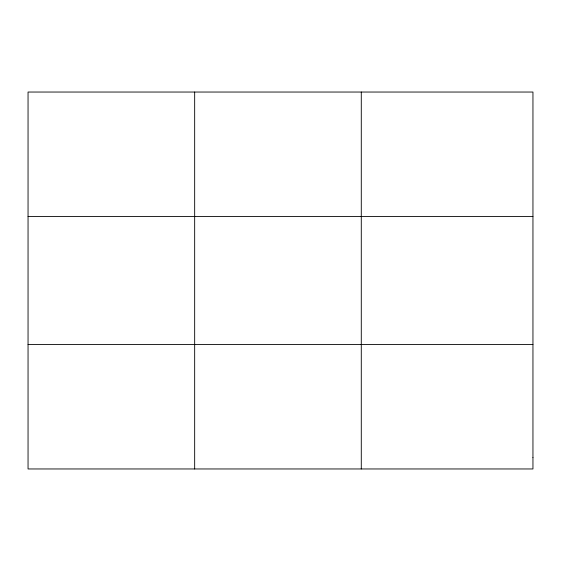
<?xml version="1.0" encoding="UTF-8"?>
<svg xmlns="http://www.w3.org/2000/svg" width="561" height="561" viewBox="0 0 561 561"><rect width="100%" height="100%" fill="white"/><g stroke="black" fill="none" stroke-linecap="round" stroke-linejoin="round"><path stroke-width="0.84" d="M194.667 468.961L194.667 92.039M28.05 216.427L532.95 216.427M28.05 344.573L532.95 344.573M361.284 92.039L361.284 468.961M532.95 457.65L532.95 468.961L28.05 468.961L28.05 92.039L532.95 92.039L532.95 457.65"/></g></svg>
